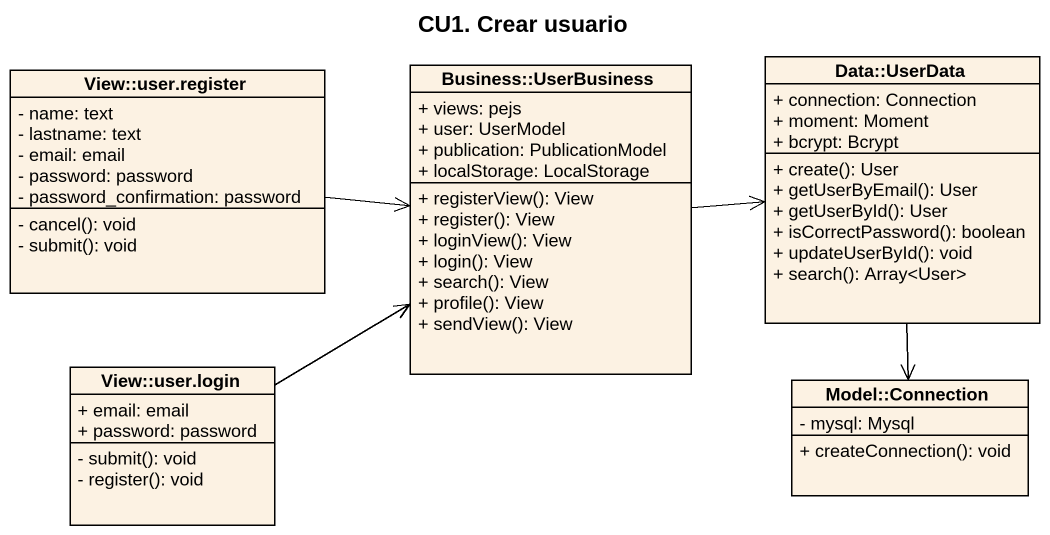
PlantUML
@startuml
title CU1. Crear usuario
hide circle
hide empty members
skinparam classAttributeIconSize 0
class "View::user.register" as View_user_register {
  - name: text
  - lastname: text
  - email: email
  - password: password
  - password_confirmation: password
  - cancel(): void
  - submit(): void
}
class "Business::UserBusiness" as Business_UserBusiness {
  + views: pejs
  + user: UserModel
  + publication: PublicationModel
  + localStorage: LocalStorage
  + registerView(): View
  + register(): View
  + loginView(): View
  + login(): View
  + search(): View
  + profile(): View
  + sendView(): View
}
class "Data::UserData" as Data_UserData {
  + connection: Connection
  + moment: Moment
  + bcrypt: Bcrypt
  + create(): User
  + getUserByEmail(): User
  + getUserById(): User
  + isCorrectPassword(): boolean
  + updateUserById(): void
  + search(): Array<User>
}
class "View::user.login" as View_user_login {
  + email: email
  + password: password
  - submit(): void
  - register(): void
}
class "Model::Connection" as Model_Connection {
  - mysql: Mysql
  + createConnection(): void
}
View_user_register -right-> Business_UserBusiness
Business_UserBusiness -right-> Data_UserData
Data_UserData --> Model_Connection
View_user_login -right-> Business_UserBusiness
@enduml
